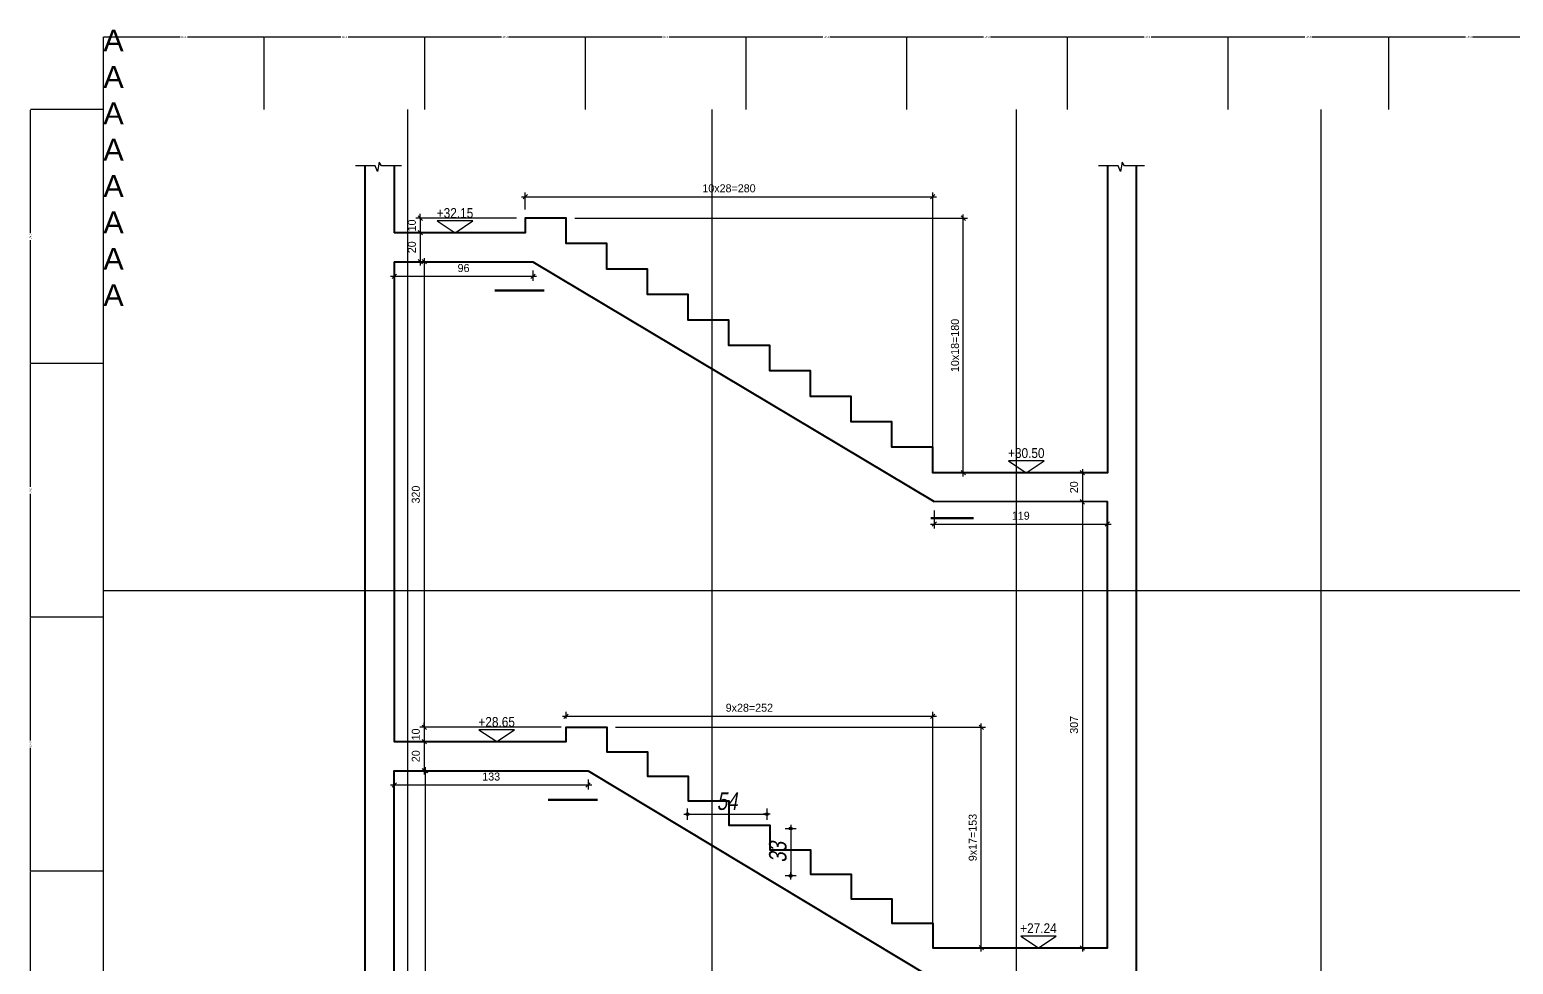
# Model space of a CAD drawing. Header units: inches. Extents: x -5298 to 11252, y 8210 to 22495.
# Drawn here: x 6446 to 7465, y 17198 to 17840 of the extents above; entities that cross this region are included whole.
import ezdxf
from ezdxf.enums import TextEntityAlignment as Align

# ---------------------------------------------------------------- set-up
doc = ezdxf.new("R2010")
doc.units = ezdxf.units.IN
doc.header["$LTSCALE"] = 11
doc.header["$MEASUREMENT"] = 0
doc.layers.get('Defpoints').update_dxf_attribs({"color": 40})
for name, color, linetype in [('BEAM', 3, 'Continuous'), ('break', 1, 'Continuous'), ('dim', 3, 'Continuous'), ('dim-50-v', 2, 'Continuous'), ('otm-text', 1, 'Continuous'), ('P-lines', 3, 'Continuous'), ('TXT', 4, 'Continuous')]:
    doc.layers.add(name, color=color, linetype=linetype)
doc.layers.add('W', color=1, linetype='Continuous', lineweight=50)
doc.layers.add('W-Conc', color=3, linetype='Continuous', lineweight=40)
doc.styles.add('danmm', font='danmm.shx', dxfattribs={"width": 0.9})
doc.styles.add('H-it', font='HEB', dxfattribs={"width": 0.8, "oblique": 10})
doc.styles.add('HEBTXT', font='hebtxt-weld.shx')
doc.styles.add('ROMANS', font='romans')
doc.styles.get("Standard").update_dxf_attribs({"font": 'arial.ttf'})
doc.dimstyles.new('1-50-work', dxfattribs={"dimtxt": 12, "dimasz": 0.2, "dimexe": 0, "dimexo": 0, "dimgap": 2, "dimtad": 1, "dimdec": 0, "dimtxsty": 'H-it', "dimblk1": 'D20', "dimblk2": 'D20', "dimsah": 1, "dimcen": 0, "dimse1": 1, "dimse2": 1, "dimclrd": 256, "dimclrt": 256, "dimazin": 3, "dimtfac": 1, "dimtdec": 0, "dimtmove": 2, "dimatfit": 3, "dimldrblk": 'D20', "dimtvp": 0.733333})
doc.dimstyles.new('25', dxfattribs={"dimtxt": 5.5, "dimasz": 3, "dimexe": 3, "dimexo": 6, "dimgap": 3, "dimtad": 1, "dimdec": 0, "dimrnd": 0.5, "dimtxsty": 'HEBTXT', "dimblk1": 'OBLIQUE', "dimblk2": 'OBLIQUE', "dimsah": 1, "dimcen": 1, "dimdle": 2.5, "dimclre": 9, "dimclrt": 3, "dimazin": 3, "dimtfac": 1, "dimtdec": 0, "dimtix": 1, "dimtmove": 2, "dimatfit": 3, "dimldrblk": 'OBLIQUE'})
doc.dimstyles.get("Standard").update_dxf_attribs({"dimtxt": 2.5, "dimasz": 2.5, "dimexe": 1.25, "dimexo": 0.625, "dimtad": 1, "dimtxsty": 'Standard', "dimcen": 2.5, "dimazin": 3, "dimtfac": 1, "dimtmove": 0, "dimatfit": 3})

# ---------------------------------------------------------------- blocks, each defined once
blk = doc.blocks.new('MF1')
blk.add_lwpolyline([(30, 20), (0, 0), (-30, 20)], close=True)
at = {"style": 'ROMANS'}
blk.add_attdef('0', text='', height=6, dxfattribs=at).set_placement((0, 25), align=Align.CENTER)
blk = doc.blocks.new('_OBLIQUE')
at = {"color": 0, "linetype": 'ByBlock'}
blk.add_line((-0.5, -0.5), (0.5, 0.5), dxfattribs=at)
blk = doc.blocks.new('*D803')
at = {"layer": 'Defpoints', "color": 0, "ltscale": 5, "transparency": 16777216}
for p in [(7169.1, 17535.6, 0.1), (7168.6, 17515.6, 0), (7169.1, 17515.6)]:
    blk.add_point(p, dxfattribs=at)
at = {"layer": 'dim-50-v', "color": 0, "lineweight": -2, "ltscale": 5, "transparency": 16777216}
blk.add_line((7169.1, 17538.1), (7169.1, 17513.1), dxfattribs=at)
at = {"layer": 'dim-50-v', "color": 9, "lineweight": -2, "ltscale": 5, "transparency": 16777216}
for p, q in [((7175.1, 17535.6), (7172.1, 17535.6)), ((7174.6, 17515.6), (7172.1, 17515.6))]:
    blk.add_line(p, q, dxfattribs=at)
at = {"layer": 'dim-50-v', "color": 0, "lineweight": -2, "ltscale": 5, "transparency": 16777216, "xscale": 3, "yscale": 3, "zscale": 3}
for p, rotation in [((7169.1, 17535.6), 90), ((7169.1, 17515.6), 270)]:
    blk.add_blockref('_OBLIQUE', p, dxfattribs=dict(at, rotation=rotation))
at = {"layer": 'dim-50-v', "color": 3, "ltscale": 5, "transparency": 16777216, "insert": (7163.3, 17525.6), "char_height": 5.5, "attachment_point": 5, "rotation": 90, "style": 'HEBTXT'}
blk.add_mtext('\\A1;20', dxfattribs=at)
blk = doc.blocks.new('*D804')
at = {"layer": 'Defpoints', "color": 0, "ltscale": 5, "transparency": 16777216}
for p in [(7168.6, 17515.6, 0), (7166.2, 17208.9, 0), (7169.1, 17208.9)]:
    blk.add_point(p, dxfattribs=at)
at = {"layer": 'dim-50-v', "color": 0, "lineweight": -2, "ltscale": 5, "transparency": 16777216}
blk.add_line((7169.1, 17518.1), (7169.1, 17206.4), dxfattribs=at)
at = {"layer": 'dim-50-v', "color": 9, "lineweight": -2, "ltscale": 5, "transparency": 16777216}
for p, q in [((7174.6, 17515.6), (7172.1, 17515.6)), ((7172.2, 17208.9), (7172.1, 17208.9))]:
    blk.add_line(p, q, dxfattribs=at)
at = {"layer": 'dim-50-v', "color": 0, "lineweight": -2, "ltscale": 5, "transparency": 16777216, "xscale": 3, "yscale": 3, "zscale": 3}
for p, rotation in [((7169.1, 17515.6), 90), ((7169.1, 17208.9), 270)]:
    blk.add_blockref('_OBLIQUE', p, dxfattribs=dict(at, rotation=rotation))
at = {"layer": 'dim-50-v', "color": 3, "ltscale": 5, "transparency": 16777216, "insert": (7163.3, 17362.3), "char_height": 5.5, "attachment_point": 5, "rotation": 90, "style": 'HEBTXT'}
blk.add_mtext('\\A1;307', dxfattribs=at)
blk = doc.blocks.new('*D836')
at = {"layer": 'Defpoints', "color": 0, "ltscale": 5, "transparency": 16777216}
for p in [(6714.1, 17700.6, 0.1), (6714.1, 17680.6), (6714.3, 17680.6, 0)]:
    blk.add_point(p, dxfattribs=at)
at = {"layer": 'dim-50-v', "color": 0, "lineweight": -2, "ltscale": 5, "transparency": 16777216}
blk.add_line((6714.1, 17703.1), (6714.1, 17678.1), dxfattribs=at)
at = {"layer": 'dim-50-v', "color": 9, "lineweight": -2, "ltscale": 5, "transparency": 16777216}
for p, q in [((6720.1, 17700.6), (6717.1, 17700.6)), ((6708.3, 17680.6), (6711.1, 17680.6))]:
    blk.add_line(p, q, dxfattribs=at)
at = {"layer": 'dim-50-v', "color": 0, "lineweight": -2, "ltscale": 5, "transparency": 16777216, "xscale": 3, "yscale": 3, "zscale": 3}
for p, rotation in [((6714.1, 17700.6), 90), ((6714.1, 17680.6), 270)]:
    blk.add_blockref('_OBLIQUE', p, dxfattribs=dict(at, rotation=rotation))
at = {"layer": 'dim-50-v', "color": 3, "ltscale": 5, "transparency": 16777216, "insert": (6708.3, 17690.6), "char_height": 5.5, "attachment_point": 5, "rotation": 90, "style": 'HEBTXT'}
blk.add_mtext('\\A1;20', dxfattribs=at)
blk = doc.blocks.new('*D837')
at = {"layer": 'Defpoints', "color": 0, "ltscale": 5, "transparency": 16777216}
for p in [(6714.3, 17680.6, 0), (6716.8, 17360.6), (6814.2, 17360.6, 0)]:
    blk.add_point(p, dxfattribs=at)
at = {"layer": 'dim-50-v', "color": 0, "lineweight": -2, "ltscale": 5, "transparency": 16777216}
blk.add_line((6716.8, 17683.1), (6716.8, 17358.1), dxfattribs=at)
at = {"layer": 'dim-50-v', "color": 9, "lineweight": -2, "ltscale": 5, "transparency": 16777216}
for p, q in [((6720.3, 17680.6), (6719.8, 17680.6)), ((6808.2, 17360.6), (6713.8, 17360.6))]:
    blk.add_line(p, q, dxfattribs=at)
at = {"layer": 'dim-50-v', "color": 0, "lineweight": -2, "ltscale": 5, "transparency": 16777216, "xscale": 3, "yscale": 3, "zscale": 3}
for p, rotation in [((6716.8, 17680.6), 90), ((6716.8, 17360.6), 270)]:
    blk.add_blockref('_OBLIQUE', p, dxfattribs=dict(at, rotation=rotation))
at = {"layer": 'dim-50-v', "color": 3, "ltscale": 5, "transparency": 16777216, "insert": (6711, 17520.6), "char_height": 5.5, "attachment_point": 5, "rotation": 90, "style": 'HEBTXT'}
blk.add_mtext('\\A1;320', dxfattribs=at)
blk = doc.blocks.new('*D838')
at = {"layer": 'Defpoints', "color": 0, "ltscale": 5, "transparency": 16777216}
for p in [(6727.1, 17350.7, 0), (6716.8, 17330.7), (6728, 17330.7, 0)]:
    blk.add_point(p, dxfattribs=at)
at = {"layer": 'dim-50-v', "color": 0, "lineweight": -2, "ltscale": 5, "transparency": 16777216}
blk.add_line((6716.8, 17353.2), (6716.8, 17328.2), dxfattribs=at)
at = {"layer": 'dim-50-v', "color": 9, "lineweight": -2, "ltscale": 5, "transparency": 16777216}
for p, q in [((6721.1, 17350.7), (6713.8, 17350.7)), ((6722, 17330.7), (6713.8, 17330.7))]:
    blk.add_line(p, q, dxfattribs=at)
at = {"layer": 'dim-50-v', "color": 0, "lineweight": -2, "ltscale": 5, "transparency": 16777216, "xscale": 3, "yscale": 3, "zscale": 3}
for p, rotation in [((6716.8, 17350.7), 90), ((6716.8, 17330.7), 270)]:
    blk.add_blockref('_OBLIQUE', p, dxfattribs=dict(at, rotation=rotation))
at = {"layer": 'dim-50-v', "color": 3, "ltscale": 5, "transparency": 16777216, "insert": (6711, 17340.7), "char_height": 5.5, "attachment_point": 5, "rotation": 90, "style": 'HEBTXT'}
blk.add_mtext('\\A1;20', dxfattribs=at)
blk = doc.blocks.new('*D809')
at = {"layer": 'Defpoints', "color": 0, "ltscale": 5, "transparency": 16777216}
for p in [(6814.2, 17710.6, 0.1), (7087.2, 17710.6), (7066.2, 17535.6, 0.1)]:
    blk.add_point(p, dxfattribs=at)
at = {"layer": 'dim-50-v', "color": 9, "lineweight": -2, "ltscale": 5, "transparency": 16777216}
for p, q in [((6820.2, 17710.6), (7090.2, 17710.6)), ((7072.2, 17535.6), (7090.2, 17535.6))]:
    blk.add_line(p, q, dxfattribs=at)
at = {"layer": 'dim-50-v', "color": 0, "lineweight": -2, "ltscale": 5, "transparency": 16777216}
blk.add_line((7087.2, 17533.1), (7087.2, 17713.1), dxfattribs=at)
at = {"layer": 'dim-50-v', "color": 0, "lineweight": -2, "ltscale": 5, "transparency": 16777216, "xscale": 3, "yscale": 3, "zscale": 3}
for p, rotation in [((7087.2, 17710.6), 90), ((7087.2, 17535.6), 270)]:
    blk.add_blockref('_OBLIQUE', p, dxfattribs=dict(at, rotation=rotation))
at = {"layer": 'dim-50-v', "color": 3, "ltscale": 5, "transparency": 16777216, "insert": (7081.5, 17623.1), "char_height": 5.5, "attachment_point": 5, "rotation": 90, "style": 'HEBTXT'}
blk.add_mtext('\\A1;10x18=180', dxfattribs=at)
blk = doc.blocks.new('*D810')
at = {"layer": 'Defpoints', "color": 0, "ltscale": 5, "transparency": 16777216}
for p in [(7066.2, 17725.3), (6786.2, 17710.6, 0.1), (7066.2, 17535.6, 0.1)]:
    blk.add_point(p, dxfattribs=at)
at = {"layer": 'dim-50-v', "color": 0, "lineweight": -2, "ltscale": 5, "transparency": 16777216}
blk.add_line((6783.7, 17725.3), (7068.7, 17725.3), dxfattribs=at)
at = {"layer": 'dim-50-v', "color": 9, "lineweight": -2, "ltscale": 5, "transparency": 16777216}
for p, q in [((6786.2, 17716.6), (6786.2, 17728.3)), ((7066.2, 17541.6), (7066.2, 17728.3))]:
    blk.add_line(p, q, dxfattribs=at)
at = {"layer": 'dim-50-v', "color": 0, "lineweight": -2, "ltscale": 5, "transparency": 16777216, "xscale": 3, "yscale": 3, "zscale": 3, "rotation": 180}
blk.add_blockref('_OBLIQUE', (6786.2, 17725.3), dxfattribs=at)
at = {"layer": 'dim-50-v', "color": 0, "lineweight": -2, "ltscale": 5, "transparency": 16777216, "xscale": 3, "yscale": 3, "zscale": 3}
blk.add_blockref('_OBLIQUE', (7066.2, 17725.3), dxfattribs=at)
at = {"layer": 'dim-50-v', "color": 3, "ltscale": 5, "transparency": 16777216, "insert": (6926.2, 17731.1), "char_height": 5.5, "attachment_point": 5, "style": 'HEBTXT'}
blk.add_mtext('\\A1;10x28=280', dxfattribs=at)
blk = doc.blocks.new('*D811')
at = {"layer": 'Defpoints', "color": 0, "ltscale": 5, "transparency": 16777216}
for p in [(6842.2, 17360.6, 0), (7099.5, 17360.6), (7066.2, 17209, 0)]:
    blk.add_point(p, dxfattribs=at)
at = {"layer": 'dim-50-v', "color": 0, "lineweight": -2, "ltscale": 5, "transparency": 16777216}
blk.add_line((7099.5, 17206.5), (7099.5, 17363.1), dxfattribs=at)
at = {"layer": 'dim-50-v', "color": 9, "lineweight": -2, "ltscale": 5, "transparency": 16777216}
for p, q in [((6848.2, 17360.6), (7102.5, 17360.6)), ((7072.2, 17209), (7102.5, 17209))]:
    blk.add_line(p, q, dxfattribs=at)
at = {"layer": 'dim-50-v', "color": 0, "lineweight": -2, "ltscale": 5, "transparency": 16777216, "xscale": 3, "yscale": 3, "zscale": 3}
for p, rotation in [((7099.5, 17360.6), 90), ((7099.5, 17209), 270)]:
    blk.add_blockref('_OBLIQUE', p, dxfattribs=dict(at, rotation=rotation))
at = {"layer": 'dim-50-v', "color": 3, "ltscale": 5, "transparency": 16777216, "insert": (7093.7, 17284.8), "char_height": 5.5, "attachment_point": 5, "rotation": 90, "style": 'HEBTXT'}
blk.add_mtext('\\A1;9x17=153', dxfattribs=at)
blk = doc.blocks.new('*D812')
at = {"layer": 'Defpoints', "color": 0, "ltscale": 5, "transparency": 16777216}
for p in [(7066.2, 17368.2), (6814.2, 17360.6, 0), (7066.2, 17209, 0)]:
    blk.add_point(p, dxfattribs=at)
at = {"layer": 'dim-50-v', "color": 0, "lineweight": -2, "ltscale": 5, "transparency": 16777216}
blk.add_line((6811.7, 17368.2), (7068.7, 17368.2), dxfattribs=at)
at = {"layer": 'dim-50-v', "color": 9, "lineweight": -2, "ltscale": 5, "transparency": 16777216}
for p, q in [((6814.2, 17366.6), (6814.2, 17371.2)), ((7066.2, 17215), (7066.2, 17371.2))]:
    blk.add_line(p, q, dxfattribs=at)
at = {"layer": 'dim-50-v', "color": 0, "lineweight": -2, "ltscale": 5, "transparency": 16777216, "xscale": 3, "yscale": 3, "zscale": 3, "rotation": 180}
blk.add_blockref('_OBLIQUE', (6814.2, 17368.2), dxfattribs=at)
at = {"layer": 'dim-50-v', "color": 0, "lineweight": -2, "ltscale": 5, "transparency": 16777216, "xscale": 3, "yscale": 3, "zscale": 3}
blk.add_blockref('_OBLIQUE', (7066.2, 17368.2), dxfattribs=at)
at = {"layer": 'dim-50-v', "color": 3, "ltscale": 5, "transparency": 16777216, "insert": (6940.2, 17374), "char_height": 5.5, "attachment_point": 5, "style": 'HEBTXT'}
blk.add_mtext('\\A1;9x28=252', dxfattribs=at)
blk = doc.blocks.new('*D814')
at = {"layer": 'Defpoints', "color": 0, "ltscale": 5, "transparency": 16777216}
for p in [(6816.9, 17360.6, 0), (6716.8, 17350.7), (6716.8, 17350.7)]:
    blk.add_point(p, dxfattribs=at)
at = {"layer": 'dim-50-v', "color": 0, "lineweight": -2, "ltscale": 5, "transparency": 16777216}
for p, q in [((6716.8, 17360.6), (6716.8, 17363.6)), ((6716.8, 17360.6), (6716.8, 17350.7)), ((6716.8, 17350.7), (6716.8, 17347.7))]:
    blk.add_line(p, q, dxfattribs=at)
at = {"layer": 'dim-50-v', "color": 9, "lineweight": -2, "ltscale": 5, "transparency": 16777216}
for p, q in [((6810.9, 17360.6), (6713.8, 17360.6)), ((6722.8, 17350.7), (6719.8, 17350.7))]:
    blk.add_line(p, q, dxfattribs=at)
at = {"layer": 'dim-50-v', "color": 0, "lineweight": -2, "ltscale": 5, "transparency": 16777216, "xscale": 3, "yscale": 3, "zscale": 3}
for p, rotation in [((6716.8, 17360.6), 270), ((6716.8, 17350.7), 90)]:
    blk.add_blockref('_OBLIQUE', p, dxfattribs=dict(at, rotation=rotation))
at = {"layer": 'dim-50-v', "color": 3, "ltscale": 5, "transparency": 16777216, "insert": (6711, 17355.7), "char_height": 5.5, "attachment_point": 5, "rotation": 90, "style": 'HEBTXT'}
blk.add_mtext('\\A1;10', dxfattribs=at)
blk = doc.blocks.new('*D815')
at = {"layer": 'Defpoints', "color": 0, "ltscale": 5, "transparency": 16777216}
for p in [(6786.2, 17710.6, 0.1), (6714.1, 17700.6), (6786.2, 17700.6, 0.1)]:
    blk.add_point(p, dxfattribs=at)
at = {"layer": 'dim-50-v', "color": 9, "lineweight": -2, "ltscale": 5, "transparency": 16777216}
for p, q in [((6780.2, 17710.6), (6711.1, 17710.6)), ((6780.2, 17700.6), (6711.1, 17700.6))]:
    blk.add_line(p, q, dxfattribs=at)
at = {"layer": 'dim-50-v', "color": 0, "lineweight": -2, "ltscale": 5, "transparency": 16777216}
for p, q in [((6714.1, 17710.6), (6714.1, 17713.6)), ((6714.1, 17710.6), (6714.1, 17700.6)), ((6714.1, 17700.6), (6714.1, 17697.6))]:
    blk.add_line(p, q, dxfattribs=at)
at = {"layer": 'dim-50-v', "color": 0, "lineweight": -2, "ltscale": 5, "transparency": 16777216, "xscale": 3, "yscale": 3, "zscale": 3}
for p, rotation in [((6714.1, 17710.6), 270), ((6714.1, 17700.6), 90)]:
    blk.add_blockref('_OBLIQUE', p, dxfattribs=dict(at, rotation=rotation))
at = {"layer": 'dim-50-v', "color": 3, "ltscale": 5, "transparency": 16777216, "insert": (6708.3, 17705.6), "char_height": 5.5, "attachment_point": 5, "rotation": 90, "style": 'HEBTXT'}
blk.add_mtext('\\A1;10', dxfattribs=at)
blk = doc.blocks.new('*D802')
at = {"layer": 'Defpoints', "color": 0, "linetype": 'Continuous', "transparency": 16777216}
for p in [(6717.7, 17330.7), (6717.9, 17330.7), (6817.8, 17040.6, 0)]:
    blk.add_point(p, dxfattribs=at)
at = {"layer": 'dim-50-v', "color": 0, "linetype": 'Continuous', "lineweight": -2, "transparency": 16777216}
blk.add_line((6717.7, 17038.1), (6717.7, 17333.2), dxfattribs=at)
at = {"layer": 'dim-50-v', "color": 9, "linetype": 'Continuous', "lineweight": -2, "transparency": 16777216}
for p, q in [((6711.9, 17330.7), (6714.7, 17330.7)), ((6811.8, 17040.6), (6714.7, 17040.6))]:
    blk.add_line(p, q, dxfattribs=at)
at = {"layer": 'dim-50-v', "color": 0, "linetype": 'Continuous', "lineweight": -2, "transparency": 16777216, "xscale": 3, "yscale": 3, "zscale": 3}
for p, rotation in [((6717.7, 17330.7), 90), ((6717.7, 17040.6), 270)]:
    blk.add_blockref('_OBLIQUE', p, dxfattribs=dict(at, rotation=rotation))
at = {"layer": 'dim-50-v', "color": 3, "linetype": 'Continuous', "transparency": 16777216, "insert": (6712, 17185.7), "char_height": 5.5, "attachment_point": 5, "rotation": 90, "style": 'HEBTXT'}
blk.add_mtext('\\A1;290', dxfattribs=at)
blk = doc.blocks.new('D20')
for p, q in [((12.5, 0), (-12.5, 0)), ((0, 19.2), (0, -19.2))]:
    blk.add_line(p, q)
blk.add_circle((0, 0), 5)
blk = doc.blocks.new('*D829')
at = {"layer": 'Defpoints', "color": 0, "linetype": 'Continuous', "transparency": 16777216}
for p in [(6897.7, 17291.1, 0), (6952.1, 17300.9), (6952.1, 17291.1, 0)]:
    blk.add_point(p, dxfattribs=at)
at = {"layer": 'dim-50-v', "lineweight": -2, "transparency": 16777216}
blk.add_line((6897.9, 17300.9), (6951.9, 17300.9), dxfattribs=at)
at = {"layer": 'dim-50-v', "linetype": 'Continuous', "lineweight": -2, "transparency": 16777216, "xscale": 0.2, "yscale": 0.2, "zscale": 0.2, "rotation": 180}
blk.add_blockref('D20', (6897.7, 17300.9), dxfattribs=at)
at = {"layer": 'dim-50-v', "linetype": 'Continuous', "lineweight": -2, "transparency": 16777216, "xscale": 0.2, "yscale": 0.2, "zscale": 0.2}
blk.add_blockref('D20', (6952.1, 17300.9), dxfattribs=at)
at = {"layer": 'dim-50-v', "linetype": 'Continuous', "transparency": 16777216, "insert": (6924.9, 17309.7), "char_height": 12, "attachment_point": 5, "style": 'H-it'}
blk.add_mtext('\\A1;54', dxfattribs=at)
blk = doc.blocks.new('*D800')
at = {"layer": 'Defpoints', "color": 0, "linetype": 'Continuous', "transparency": 16777216}
for p in [(6952.1, 17291.1, 0), (6952.1, 17258.4, 0), (6968.6, 17258.4)]:
    blk.add_point(p, dxfattribs=at)
at = {"layer": 'dim-50-v', "lineweight": -2, "transparency": 16777216}
blk.add_line((6968.6, 17290.9), (6968.6, 17258.6), dxfattribs=at)
at = {"layer": 'dim-50-v', "linetype": 'Continuous', "lineweight": -2, "transparency": 16777216, "xscale": 0.2, "yscale": 0.2, "zscale": 0.2}
for p, rotation in [((6968.6, 17291.1), 90), ((6968.6, 17258.4), 270)]:
    blk.add_blockref('D20', p, dxfattribs=dict(at, rotation=rotation))
at = {"layer": 'dim-50-v', "linetype": 'Continuous', "transparency": 16777216, "insert": (6959.8, 17274.7), "char_height": 12, "attachment_point": 5, "rotation": 90, "style": 'H-it'}
blk.add_mtext('\\A1;33', dxfattribs=at)
blk = doc.blocks.new('*D827')
at = {"layer": 'Defpoints', "color": 0, "linetype": 'Continuous', "transparency": 16777216}
for p in [(6696.2, 17330.7, 0), (6829.4, 17330.7, 0), (6696.2, 17320.9)]:
    blk.add_point(p, dxfattribs=at)
at = {"layer": 'dim-50-v', "color": 9, "linetype": 'Continuous', "lineweight": -2, "transparency": 16777216}
for p, q in [((6696.2, 17324.7), (6696.2, 17317.9)), ((6829.4, 17324.7), (6829.4, 17317.9))]:
    blk.add_line(p, q, dxfattribs=at)
at = {"layer": 'dim-50-v', "color": 0, "linetype": 'Continuous', "lineweight": -2, "transparency": 16777216}
blk.add_line((6831.9, 17320.9), (6693.7, 17320.9), dxfattribs=at)
at = {"layer": 'dim-50-v', "color": 0, "linetype": 'Continuous', "lineweight": -2, "transparency": 16777216, "xscale": 3, "yscale": 3, "zscale": 3, "rotation": 180}
blk.add_blockref('_OBLIQUE', (6696.2, 17320.9), dxfattribs=at)
at = {"layer": 'dim-50-v', "color": 0, "linetype": 'Continuous', "lineweight": -2, "transparency": 16777216, "xscale": 3, "yscale": 3, "zscale": 3}
blk.add_blockref('_OBLIQUE', (6829.4, 17320.9), dxfattribs=at)
at = {"layer": 'dim-50-v', "color": 3, "linetype": 'Continuous', "transparency": 16777216, "insert": (6762.8, 17326.7), "char_height": 5.5, "attachment_point": 5, "style": 'HEBTXT'}
blk.add_mtext('\\A1;133', dxfattribs=at)
blk = doc.blocks.new('*D799')
at = {"layer": 'Defpoints', "color": 0, "ltscale": 5, "transparency": 16777216}
for p in [(7067.2, 17515.7, 0), (7186.2, 17515.6, 0), (7186.2, 17500.3)]:
    blk.add_point(p, dxfattribs=at)
at = {"layer": 'dim-50-v', "color": 9, "lineweight": -2, "ltscale": 5, "transparency": 16777216}
for p, q in [((7067.2, 17509.7), (7067.2, 17497.3)), ((7186.2, 17509.6), (7186.2, 17497.3))]:
    blk.add_line(p, q, dxfattribs=at)
at = {"layer": 'dim-50-v', "color": 0, "lineweight": -2, "ltscale": 5, "transparency": 16777216}
blk.add_line((7064.7, 17500.3), (7188.7, 17500.3), dxfattribs=at)
at = {"layer": 'dim-50-v', "color": 0, "lineweight": -2, "ltscale": 5, "transparency": 16777216, "xscale": 3, "yscale": 3, "zscale": 3, "rotation": 180}
blk.add_blockref('_OBLIQUE', (7067.2, 17500.3), dxfattribs=at)
at = {"layer": 'dim-50-v', "color": 0, "lineweight": -2, "ltscale": 5, "transparency": 16777216, "xscale": 3, "yscale": 3, "zscale": 3}
blk.add_blockref('_OBLIQUE', (7186.2, 17500.3), dxfattribs=at)
at = {"layer": 'dim-50-v', "color": 3, "ltscale": 5, "transparency": 16777216, "insert": (7126.7, 17506), "char_height": 5.5, "attachment_point": 5, "style": 'HEBTXT'}
blk.add_mtext('\\A1;119', dxfattribs=at)
blk = doc.blocks.new('*D828')
at = {"layer": 'Defpoints', "color": 0, "ltscale": 5, "transparency": 16777216}
for p in [(6696.2, 17680.6, 0), (6791.5, 17680.7, 0), (6696.2, 17670.6)]:
    blk.add_point(p, dxfattribs=at)
at = {"layer": 'dim-50-v', "color": 0, "lineweight": -2, "ltscale": 5, "transparency": 16777216}
blk.add_line((6794, 17670.6), (6693.7, 17670.6), dxfattribs=at)
at = {"layer": 'dim-50-v', "color": 9, "lineweight": -2, "ltscale": 5, "transparency": 16777216}
for p, q in [((6696.2, 17674.6), (6696.2, 17667.6)), ((6791.5, 17674.7), (6791.5, 17667.6))]:
    blk.add_line(p, q, dxfattribs=at)
at = {"layer": 'dim-50-v', "color": 0, "lineweight": -2, "ltscale": 5, "transparency": 16777216, "xscale": 3, "yscale": 3, "zscale": 3, "rotation": 180}
blk.add_blockref('_OBLIQUE', (6696.2, 17670.6), dxfattribs=at)
at = {"layer": 'dim-50-v', "color": 0, "lineweight": -2, "ltscale": 5, "transparency": 16777216, "xscale": 3, "yscale": 3, "zscale": 3}
blk.add_blockref('_OBLIQUE', (6791.5, 17670.6), dxfattribs=at)
at = {"layer": 'dim-50-v', "color": 3, "ltscale": 5, "transparency": 16777216, "insert": (6743.8, 17676.3), "char_height": 5.5, "attachment_point": 5, "style": 'HEBTXT'}
blk.add_mtext('\\A1;96', dxfattribs=at)
blk = doc.blocks.new('_CLOSEDFILLED')
at = {"color": 0, "linetype": 'BYBLOCK'}
blk.add_solid([(-1, 0.2), (0, 0), (-1, -0.2)], dxfattribs=at)
blk = doc.blocks.new('*D37')
at = {"color": 2}
for p, q in [((6496.3, 17785.2), (6496.3, 17835.2)), ((6496.6, 17835.2), (6549, 17835.2)), ((6554, 17835.2), (6606.5, 17835.2)), ((6606.7, 17785.2), (6606.7, 17835.2))]:
    blk.add_line(p, q, dxfattribs=at)
at = {"layer": 'Defpoints'}
for p in [(6496.3, 17835.2), (6496.3, 17785.2), (6606.7, 17785.2)]:
    blk.add_point(p, dxfattribs=at)
at = {"layer": 'dim', "color": 2, "xscale": 0.25, "yscale": 0.25, "rotation": 180}
blk.add_blockref('_CLOSEDFILLED', (6496.3, 17835.2), dxfattribs=at)
at = {"layer": 'dim', "color": 2, "xscale": 0.25, "yscale": 0.25}
blk.add_blockref('_CLOSEDFILLED', (6606.7, 17835.2), dxfattribs=at)
at = {"layer": 'dim', "color": 0, "insert": (6551.5, 17835.2), "char_height": 1, "attachment_point": 5}
blk.add_mtext('110,4', dxfattribs=at)
blk = doc.blocks.new('*D38')
at = {"color": 2}
for p, q in [((6606.7, 17785.2), (6606.7, 17835.2)), ((6607, 17835.2), (6659.4, 17835.2)), ((6664.4, 17835.2), (6716.9, 17835.2)), ((6717.1, 17785.2), (6717.1, 17835.2))]:
    blk.add_line(p, q, dxfattribs=at)
at = {"layer": 'Defpoints'}
for p in [(6606.7, 17835.2), (6606.7, 17785.2), (6717.1, 17785.2)]:
    blk.add_point(p, dxfattribs=at)
at = {"layer": 'dim', "color": 2, "xscale": 0.25, "yscale": 0.25, "rotation": 180}
blk.add_blockref('_CLOSEDFILLED', (6606.7, 17835.2), dxfattribs=at)
at = {"layer": 'dim', "color": 2, "xscale": 0.25, "yscale": 0.25}
blk.add_blockref('_CLOSEDFILLED', (6717.1, 17835.2), dxfattribs=at)
at = {"layer": 'dim', "color": 0, "insert": (6661.9, 17835.2), "char_height": 1, "attachment_point": 5}
blk.add_mtext('110,4', dxfattribs=at)
blk = doc.blocks.new('*D39')
at = {"color": 2}
for p, q in [((6717.1, 17785.2), (6717.1, 17835.2)), ((6717.4, 17835.2), (6769.8, 17835.2)), ((6774.8, 17835.2), (6827.3, 17835.2)), ((6827.5, 17785.2), (6827.5, 17835.2))]:
    blk.add_line(p, q, dxfattribs=at)
at = {"layer": 'Defpoints'}
for p in [(6717.1, 17835.2), (6717.1, 17785.2), (6827.5, 17785.2)]:
    blk.add_point(p, dxfattribs=at)
at = {"layer": 'dim', "color": 2, "xscale": 0.25, "yscale": 0.25, "rotation": 180}
blk.add_blockref('_CLOSEDFILLED', (6717.1, 17835.2), dxfattribs=at)
at = {"layer": 'dim', "color": 2, "xscale": 0.25, "yscale": 0.25}
blk.add_blockref('_CLOSEDFILLED', (6827.5, 17835.2), dxfattribs=at)
at = {"layer": 'dim', "color": 0, "insert": (6772.3, 17835.2), "char_height": 1, "attachment_point": 5}
blk.add_mtext('110,4', dxfattribs=at)
blk = doc.blocks.new('*D40')
at = {"color": 2}
for p, q in [((6827.5, 17785.2), (6827.5, 17835.2)), ((6827.8, 17835.2), (6880.2, 17835.2)), ((6885.2, 17835.2), (6937.7, 17835.2)), ((6937.9, 17785.2), (6937.9, 17835.2))]:
    blk.add_line(p, q, dxfattribs=at)
at = {"layer": 'Defpoints'}
for p in [(6827.5, 17835.2), (6827.5, 17785.2), (6937.9, 17785.2)]:
    blk.add_point(p, dxfattribs=at)
at = {"layer": 'dim', "color": 2, "xscale": 0.25, "yscale": 0.25, "rotation": 180}
blk.add_blockref('_CLOSEDFILLED', (6827.5, 17835.2), dxfattribs=at)
at = {"layer": 'dim', "color": 2, "xscale": 0.25, "yscale": 0.25}
blk.add_blockref('_CLOSEDFILLED', (6937.9, 17835.2), dxfattribs=at)
at = {"layer": 'dim', "color": 0, "insert": (6882.7, 17835.2), "char_height": 1, "attachment_point": 5}
blk.add_mtext('110,4', dxfattribs=at)
blk = doc.blocks.new('*D41')
at = {"color": 2}
for p, q in [((6937.9, 17785.2), (6937.9, 17835.2)), ((6938.2, 17835.2), (6990.6, 17835.2)), ((6995.6, 17835.2), (7048.1, 17835.2)), ((7048.3, 17785.2), (7048.3, 17835.2))]:
    blk.add_line(p, q, dxfattribs=at)
at = {"layer": 'Defpoints'}
for p in [(6937.9, 17835.2), (6937.9, 17785.2), (7048.3, 17785.2)]:
    blk.add_point(p, dxfattribs=at)
at = {"layer": 'dim', "color": 2, "xscale": 0.25, "yscale": 0.25, "rotation": 180}
blk.add_blockref('_CLOSEDFILLED', (6937.9, 17835.2), dxfattribs=at)
at = {"layer": 'dim', "color": 2, "xscale": 0.25, "yscale": 0.25}
blk.add_blockref('_CLOSEDFILLED', (7048.3, 17835.2), dxfattribs=at)
at = {"layer": 'dim', "color": 0, "insert": (6993.1, 17835.2), "char_height": 1, "attachment_point": 5}
blk.add_mtext('110,4', dxfattribs=at)
blk = doc.blocks.new('*D42')
at = {"color": 2}
for p, q in [((7048.3, 17785.2), (7048.3, 17835.2)), ((7048.6, 17835.2), (7101, 17835.2)), ((7106, 17835.2), (7158.5, 17835.2)), ((7158.7, 17785.2), (7158.7, 17835.2))]:
    blk.add_line(p, q, dxfattribs=at)
at = {"layer": 'Defpoints'}
for p in [(7048.3, 17835.2), (7048.3, 17785.2), (7158.7, 17785.2)]:
    blk.add_point(p, dxfattribs=at)
at = {"layer": 'dim', "color": 2, "xscale": 0.25, "yscale": 0.25, "rotation": 180}
blk.add_blockref('_CLOSEDFILLED', (7048.3, 17835.2), dxfattribs=at)
at = {"layer": 'dim', "color": 2, "xscale": 0.25, "yscale": 0.25}
blk.add_blockref('_CLOSEDFILLED', (7158.7, 17835.2), dxfattribs=at)
at = {"layer": 'dim', "color": 0, "insert": (7103.5, 17835.2), "char_height": 1, "attachment_point": 5}
blk.add_mtext('110,4', dxfattribs=at)
blk = doc.blocks.new('*D43')
at = {"color": 2}
for p, q in [((7158.7, 17785.2), (7158.7, 17835.2)), ((7159, 17835.2), (7211.4, 17835.2)), ((7216.4, 17835.2), (7268.9, 17835.2)), ((7269.1, 17785.2), (7269.1, 17835.2))]:
    blk.add_line(p, q, dxfattribs=at)
at = {"layer": 'Defpoints'}
for p in [(7158.7, 17835.2), (7158.7, 17785.2), (7269.1, 17785.2)]:
    blk.add_point(p, dxfattribs=at)
at = {"layer": 'dim', "color": 2, "xscale": 0.25, "yscale": 0.25, "rotation": 180}
blk.add_blockref('_CLOSEDFILLED', (7158.7, 17835.2), dxfattribs=at)
at = {"layer": 'dim', "color": 2, "xscale": 0.25, "yscale": 0.25}
blk.add_blockref('_CLOSEDFILLED', (7269.1, 17835.2), dxfattribs=at)
at = {"layer": 'dim', "color": 0, "insert": (7213.9, 17835.2), "char_height": 1, "attachment_point": 5}
blk.add_mtext('110,4', dxfattribs=at)
blk = doc.blocks.new('*D44')
at = {"color": 2}
for p, q in [((7269.1, 17785.2), (7269.1, 17835.2)), ((7269.4, 17835.2), (7321.8, 17835.2)), ((7326.8, 17835.2), (7379.3, 17835.2)), ((7379.5, 17785.2), (7379.5, 17835.2))]:
    blk.add_line(p, q, dxfattribs=at)
at = {"layer": 'Defpoints'}
for p in [(7269.1, 17835.2), (7269.1, 17785.2), (7379.5, 17785.2)]:
    blk.add_point(p, dxfattribs=at)
at = {"layer": 'dim', "color": 2, "xscale": 0.25, "yscale": 0.25, "rotation": 180}
blk.add_blockref('_CLOSEDFILLED', (7269.1, 17835.2), dxfattribs=at)
at = {"layer": 'dim', "color": 2, "xscale": 0.25, "yscale": 0.25}
blk.add_blockref('_CLOSEDFILLED', (7379.5, 17835.2), dxfattribs=at)
at = {"layer": 'dim', "color": 0, "insert": (7324.3, 17835.2), "char_height": 1, "attachment_point": 5}
blk.add_mtext('110,4', dxfattribs=at)
blk = doc.blocks.new('*D45')
at = {"color": 2}
for p, q in [((7379.5, 17785.2), (7379.5, 17835.2)), ((7379.8, 17835.2), (7432.2, 17835.2)), ((7437.2, 17835.2), (7489.7, 17835.2)), ((7489.9, 17785.2), (7489.9, 17835.2))]:
    blk.add_line(p, q, dxfattribs=at)
at = {"layer": 'Defpoints'}
for p in [(7379.5, 17835.2), (7379.5, 17785.2), (7489.9, 17785.2)]:
    blk.add_point(p, dxfattribs=at)
at = {"layer": 'dim', "color": 2, "xscale": 0.25, "yscale": 0.25, "rotation": 180}
blk.add_blockref('_CLOSEDFILLED', (7379.5, 17835.2), dxfattribs=at)
at = {"layer": 'dim', "color": 2, "xscale": 0.25, "yscale": 0.25}
blk.add_blockref('_CLOSEDFILLED', (7489.9, 17835.2), dxfattribs=at)
at = {"layer": 'dim', "color": 0, "insert": (7434.7, 17835.2), "char_height": 1, "attachment_point": 5}
blk.add_mtext('110,4', dxfattribs=at)
blk = doc.blocks.new('*D105')
at = {"color": 2}
for p, q in [((6496.3, 17261.7), (6446.3, 17261.7)), ((6446.3, 17177), (6446.3, 17261.5)), ((6446.3, 17087.5), (6446.3, 17172)), ((6496.3, 17087.2), (6446.3, 17087.2))]:
    blk.add_line(p, q, dxfattribs=at)
at = {"layer": 'Defpoints'}
for p in [(6496.3, 17261.7), (6446.3, 17087.2), (6496.3, 17087.2)]:
    blk.add_point(p, dxfattribs=at)
at = {"layer": 'dim', "color": 2, "xscale": 0.25, "yscale": 0.25}
for p, rotation in [((6446.3, 17261.7), 90), ((6446.3, 17087.2), 270)]:
    blk.add_blockref('_CLOSEDFILLED', p, dxfattribs=dict(at, rotation=rotation))
at = {"layer": 'dim', "color": 0, "insert": (6446.3, 17174.5), "char_height": 1, "attachment_point": 5, "rotation": 90}
blk.add_mtext('174,5', dxfattribs=at)
blk = doc.blocks.new('*D106')
at = {"color": 2}
for p, q in [((6496.3, 17436.2), (6446.3, 17436.2)), ((6446.3, 17351.5), (6446.3, 17436)), ((6446.3, 17262), (6446.3, 17346.5)), ((6496.3, 17261.7), (6446.3, 17261.7))]:
    blk.add_line(p, q, dxfattribs=at)
at = {"layer": 'Defpoints'}
for p in [(6496.3, 17436.2), (6446.3, 17261.7), (6496.3, 17261.7)]:
    blk.add_point(p, dxfattribs=at)
at = {"layer": 'dim', "color": 2, "xscale": 0.25, "yscale": 0.25}
for p, rotation in [((6446.3, 17436.2), 90), ((6446.3, 17261.7), 270)]:
    blk.add_blockref('_CLOSEDFILLED', p, dxfattribs=dict(at, rotation=rotation))
at = {"layer": 'dim', "color": 0, "insert": (6446.3, 17349), "char_height": 1, "attachment_point": 5, "rotation": 90}
blk.add_mtext('174,5', dxfattribs=at)
blk = doc.blocks.new('*D107')
at = {"color": 2}
for p, q in [((6496.3, 17610.7), (6446.3, 17610.7)), ((6446.3, 17526), (6446.3, 17610.5)), ((6446.3, 17436.5), (6446.3, 17521)), ((6496.3, 17436.2), (6446.3, 17436.2))]:
    blk.add_line(p, q, dxfattribs=at)
at = {"layer": 'Defpoints'}
for p in [(6496.3, 17610.7), (6446.3, 17436.2), (6496.3, 17436.2)]:
    blk.add_point(p, dxfattribs=at)
at = {"layer": 'dim', "color": 2, "xscale": 0.25, "yscale": 0.25}
for p, rotation in [((6446.3, 17610.7), 90), ((6446.3, 17436.2), 270)]:
    blk.add_blockref('_CLOSEDFILLED', p, dxfattribs=dict(at, rotation=rotation))
at = {"layer": 'dim', "color": 0, "insert": (6446.3, 17523.5), "char_height": 1, "attachment_point": 5, "rotation": 90}
blk.add_mtext('174,5', dxfattribs=at)
blk = doc.blocks.new('*D108')
at = {"color": 2}
for p, q in [((6496.3, 17785.2), (6446.3, 17785.2)), ((6446.3, 17700.4), (6446.3, 17784.9)), ((6446.3, 17611), (6446.3, 17695.4)), ((6496.3, 17610.7), (6446.3, 17610.7))]:
    blk.add_line(p, q, dxfattribs=at)
at = {"layer": 'Defpoints'}
for p in [(6496.3, 17785.2), (6446.3, 17610.7), (6496.3, 17610.7)]:
    blk.add_point(p, dxfattribs=at)
at = {"layer": 'dim', "color": 2, "xscale": 0.25, "yscale": 0.25}
for p, rotation in [((6446.3, 17785.2), 90), ((6446.3, 17610.7), 270)]:
    blk.add_blockref('_CLOSEDFILLED', p, dxfattribs=dict(at, rotation=rotation))
at = {"layer": 'dim', "color": 0, "insert": (6446.3, 17697.9), "char_height": 1, "attachment_point": 5, "rotation": 90}
blk.add_mtext('174,5', dxfattribs=at)

msp = doc.modelspace()

# ---------------------------------------------------------------- linework, layer by layer
at = {"layer": 'BEAM', "color": 5}
for p, q in [((6496.312, 11503.269), (6496.312, 17785.198)), ((6705.492, 11503.269), (6705.492, 17785.198)), ((6914.672, 11503.269), (6914.672, 17785.198)), ((7123.852, 11503.269), (7123.852, 17785.198)), ((7333.031, 11503.269), (7333.031, 17785.198)), ((6496.312, 17454.571), (10470.731, 17454.571))]:
    msp.add_line(p, q, dxfattribs=at)
at = {"layer": 'break', "elevation": -0.557}
for points in [[(6701.128, 17746.551), (6687.355, 17746.551), (6685.757, 17749.004), (6684.687, 17742.658), (6682.971, 17746.551), (6669.565, 17746.551)], [(7211.753, 17746.551), (7197.98, 17746.551), (7196.382, 17749.004), (7195.312, 17742.658), (7193.596, 17746.551), (7180.19, 17746.551)]]:
    msp.add_lwpolyline(points, dxfattribs=at)
at = {"layer": 'W', "ltscale": 5, "elevation": -0.313}
for points in [[(6765.36, 17660.871), (6799.259, 17660.871)], [(7094.212, 17504.356), (7064.874, 17504.356)], [(6801.83, 17310.84), (6835.729, 17310.84)]]:
    msp.add_lwpolyline(points, dxfattribs=at)
at = {"layer": 'W-Conc', "ltscale": 5}
for points, elevation in [([(6676.199, 16768.568), (6676.197, 17746.551)], -0.3), ([(6696.201, 17746.551), (6696.201, 17700.589)], -0.3), ([(7186.203, 17746.551), (7186.203, 17535.589), (7066.201, 17535.589), (7066.201, 17553.089), (7038.201, 17553.089), (7038.201, 17570.589), (7010.201, 17570.589), (7010.201, 17588.089), (6982.201, 17588.089), (6982.201, 17605.589), (6954.201, 17605.589), (6954.201, 17623.089), (6926.201, 17623.089), (6926.201, 17640.589), (6898.201, 17640.589), (6898.201, 17658.089), (6870.201, 17658.089), (6870.201, 17675.589), (6842.201, 17675.589), (6842.201, 17693.089), (6814.201, 17693.089), (6814.201, 17710.589), (6786.201, 17710.589), (6786.201, 17700.589), (6696.201, 17700.589)], -0.252), ([(7206.208, 16768.568), (7206.203, 17746.551)], -0.252), ([(6696.201, 17680.589), (6791.48, 17680.67), (7067.241, 17515.721)], -0.3), ([(6696.203, 17680.589), (6696.201, 17350.735), (6814.201, 17350.735), (6814.201, 17360.589), (6842.201, 17360.589), (6842.201, 17343.749), (6870.201, 17343.749), (6870.201, 17326.909), (6898.201, 17326.909), (6898.201, 17310.069), (6926.201, 17310.069), (6926.201, 17293.229), (6954.201, 17293.229), (6954.201, 17276.389), (6982.201, 17276.389), (6982.201, 17259.549), (7010.201, 17259.549), (7010.201, 17242.709), (7038.201, 17242.709), (7038.201, 17225.869), (7066.201, 17225.869), (7066.201, 17209.029), (7186.201, 17208.886), (7186.201, 17515.589), (7067.241, 17515.721)], -0.3), ([(6696.201, 17040.629), (6696.201, 17330.735), (6829.424, 17330.735)], -0.3), ([(6829.424, 17330.735), (7064.942, 17188.859), (7186.201, 17188.859), (7186.203, 16890.599), (7066.201, 16890.599), (7066.201, 16907.269), (7038.201, 16907.269), (7038.201, 16923.939), (7010.201, 16923.939), (7010.201, 16940.609), (6982.201, 16940.609), (6982.201, 16957.279), (6954.201, 16957.279), (6954.201, 16973.949), (6926.201, 16973.949), (6926.201, 16990.619), (6898.201, 16990.619), (6898.201, 17007.289), (6870.201, 17007.289), (6870.201, 17023.959), (6842.201, 17023.959), (6842.201, 17040.629), (6814.201, 17040.629)], -0.3)]:
    msp.add_lwpolyline(points, dxfattribs=dict(at, elevation=elevation))

# ---------------------------------------------------------------- block references
at = {"layer": 'P-lines', "color": 3}
ref = msp.add_blockref('MF1', (6737.954, 17700.588, -0.252), dxfattribs=dict(at, xscale=-0.4065600000089035, yscale=0.4065600000089035, zscale=0.4065600000089035))
ref.add_attrib('-3.25', '+32.15', dxfattribs={"layer": 'otm-text', "height": 6.75, "style": 'danmm', "width": 0.9}).set_placement((6737.954, 17710.752, -0.252), align=Align.CENTER)
ref = msp.add_blockref('MF1', (7130.485, 17535.589, -0.3), dxfattribs=dict(at, xscale=-0.4065600000089035, yscale=0.4065600000089035, zscale=0.4065600000089035))
ref.add_attrib('-3.25', '+30.50', dxfattribs={"layer": 'otm-text', "height": 6.75, "style": 'danmm', "width": 0.9}).set_placement((7130.485, 17545.753, -0.3), align=Align.CENTER)
ref = msp.add_blockref('MF1', (6766.561, 17350.735, -0.3), dxfattribs=dict(at, xscale=-0.4065600000089035, yscale=0.4065600000089035, zscale=0.4065600000089035))
ref.add_attrib('-3.25', '+28.65', dxfattribs={"layer": 'otm-text', "height": 6.75, "style": 'danmm', "width": 0.9}).set_placement((6766.561, 17360.899, -0.3), align=Align.CENTER)
ref = msp.add_blockref('MF1', (7138.845, 17208.927, -0.3), dxfattribs=dict(at, xscale=-0.4065600000089035, yscale=0.4065600000089035, zscale=0.4065600000089035))
ref.add_attrib('-3.25', '+27.24', dxfattribs={"layer": 'otm-text', "height": 6.75, "style": 'danmm', "width": 0.9}).set_placement((7138.845, 17219.091, -0.3), align=Align.CENTER)

# ---------------------------------------------------------------- texts
at = {"layer": 'TXT', "color": 4}
for p in [(6496.312, 17825.198), (6496.312, 17800.198), (6496.312, 17775.198), (6496.312, 17750.198), (6496.312, 17725.198), (6496.312, 17700.198), (6496.312, 17675.198), (6496.312, 17650.198)]:
    msp.add_text('A', height=15, dxfattribs=at).set_placement(p)

# ---------------------------------------------------------------- dimensions: what is measured, and where the dimension line sits
at = {"layer": 'dim', "color": 2}
for base, p1, p2, picture, middle in [((6496.312, 17835.198), (6496.312, 17785.198), (6606.712, 17785.198), '*D37', (6551.512, 17835.198)), ((6606.712, 17835.198), (6606.712, 17785.198), (6717.113, 17785.198), '*D38', (6661.912, 17835.198)), ((6717.113, 17835.198), (6717.113, 17785.198), (6827.513, 17785.198), '*D39', (6772.313, 17835.198)), ((6827.513, 17835.198), (6827.513, 17785.198), (6937.914, 17785.198), '*D40', (6882.714, 17835.198)), ((6937.914, 17835.198), (6937.914, 17785.198), (7048.314, 17785.198), '*D41', (6993.114, 17835.198)), ((7048.314, 17835.198), (7048.314, 17785.198), (7158.715, 17785.198), '*D42', (7103.515, 17835.198)), ((7158.715, 17835.198), (7158.715, 17785.198), (7269.115, 17785.198), '*D43', (7213.915, 17835.198)), ((7269.115, 17835.198), (7269.115, 17785.198), (7379.516, 17785.198), '*D44', (7324.316, 17835.198)), ((7379.516, 17835.198), (7379.516, 17785.198), (7489.916, 17785.198), '*D45', (7434.716, 17835.198))]:
    dim = msp.add_linear_dim(base=base, p1=p1, p2=p2, dimstyle='Standard', dxfattribs=at)
    dim.commit()
    dim.dimension.update_dxf_attribs({"geometry": picture, "text_midpoint": middle})
for base, p1, p2, picture, middle in [((6446.312, 17610.7), (6496.312, 17610.7), (6496.312, 17785.198), '*D108', (6446.312, 17697.949)), ((6446.312, 17436.202), (6496.312, 17436.202), (6496.312, 17610.7), '*D107', (6446.312, 17523.451)), ((6446.312, 17261.704), (6496.312, 17261.704), (6496.312, 17436.202), '*D106', (6446.312, 17348.953)), ((6446.312, 17087.206), (6496.312, 17087.206), (6496.312, 17261.704), '*D105', (6446.312, 17174.455))]:
    dim = msp.add_linear_dim(base=base, p1=p1, p2=p2, angle=90, dimstyle='Standard', dxfattribs=at)
    dim.commit()
    dim.dimension.update_dxf_attribs({"geometry": picture, "text_midpoint": middle})
at = {"layer": 'dim-50-v', "ltscale": 5}
for base, p1, p2, text, picture, middle in [((7066.201, 17725.309, -0.313), (6786.201, 17710.589, -0.252), (7066.201, 17535.589, -0.252), '10x28=<>', '*D810', (6926.201, 17731.059, -0.313)), ((7066.201, 17368.246, -0.313), (6814.201, 17360.589, -0.3), (7066.201, 17209.029, -0.3), '9x28=<>', '*D812', (6940.201, 17373.996, -0.313))]:
    dim = msp.add_linear_dim(base=base, p1=p1, p2=p2, text=text, dimstyle='25', dxfattribs=at)
    dim.commit()
    dim.dimension.update_dxf_attribs({"geometry": picture, "text_midpoint": middle})
for base, p1, p2, picture, middle in [((6714.086, 17700.589, -0.313), (6786.201, 17710.589, -0.252), (6786.201, 17700.589, -0.252), '*D815', (6708.336, 17705.589, -0.313)), ((6714.086, 17680.604, -0.313), (6714.086, 17700.589, -0.252), (6714.311, 17680.604, -0.3), '*D836', (6708.336, 17690.596, -0.313)), ((6716.794, 17360.589, -0.313), (6714.311, 17680.604, -0.3), (6814.201, 17360.589, -0.3), '*D837', (6711.044, 17520.596, -0.313)), ((7169.093, 17515.608, -0.313), (7169.093, 17535.589, -0.252), (7168.643, 17515.608, -0.3), '*D803', (7163.343, 17525.599, -0.313)), ((7169.093, 17208.91, -0.313), (7168.643, 17515.608, -0.3), (7166.188, 17208.91, -0.3), '*D804', (7163.343, 17362.259, -0.313)), ((6716.794, 17350.735, -0.313), (6816.909, 17360.589, -0.3), (6716.794, 17350.735, -0.313), '*D814', (6711.044, 17355.662, -0.313)), ((6716.794, 17330.735, -0.313), (6727.056, 17350.735, -0.3), (6727.979, 17330.735, -0.3), '*D838', (6711.044, 17340.735, -0.313))]:
    dim = msp.add_linear_dim(base=base, p1=p1, p2=p2, angle=90, dimstyle='25', dxfattribs=at)
    dim.commit()
    dim.dimension.update_dxf_attribs({"geometry": picture, "text_midpoint": middle})
for base, p1, p2, text, picture, middle in [((7087.209, 17710.589, -0.313), (7066.201, 17535.589, -0.252), (6814.201, 17710.589, -0.252), '10x18=180', '*D809', (7081.459, 17623.089, -0.313)), ((7099.472, 17360.589, -0.313), (7066.201, 17209.029, -0.3), (6842.201, 17360.589, -0.3), '9x17=153', '*D811', (7093.722, 17284.809, -0.313))]:
    dim = msp.add_linear_dim(base=base, p1=p1, p2=p2, angle=90, text=text, dimstyle='25', dxfattribs=at)
    dim.commit()
    dim.dimension.update_dxf_attribs({"geometry": picture, "text_midpoint": middle})
for base, p1, p2, picture, middle in [((6696.201, 17670.6, -0.313), (6791.48, 17680.67, -0.3), (6696.201, 17680.589, -0.3), '*D828', (6743.841, 17676.35, -0.313)), ((7186.201, 17500.279, -0.313), (7067.241, 17515.721, -0.3), (7186.201, 17515.589, -0.3), '*D799', (7126.721, 17506.029, -0.313))]:
    dim = msp.add_linear_dim(base=base, p1=p1, p2=p2, dimstyle='25', dxfattribs=at)
    dim.commit()
    dim.dimension.update_dxf_attribs({"geometry": picture, "text_midpoint": middle})
at = {"layer": 'dim-50-v', "linetype": 'Continuous'}
for base, p1, p2, dimstyle, picture, middle in [((6717.717, 17330.735, -0.313), (6817.833, 17040.629, -0.3), (6717.887, 17330.735, -0.313), '25', '*D802', (6711.967, 17185.682, -0.313)), ((6968.584, 17258.368, -0.313), (6952.095, 17291.092, -0.301), (6952.056, 17258.368, -0.307), '1-50-work', '*D800', (6959.784, 17274.73, -0.313))]:
    dim = msp.add_linear_dim(base=base, p1=p1, p2=p2, angle=90, dimstyle=dimstyle, dxfattribs=at)
    dim.commit()
    dim.dimension.update_dxf_attribs({"geometry": picture, "text_midpoint": middle})
for base, p1, p2, dimstyle, picture, middle in [((6696.201, 17320.947, -0.313), (6829.424, 17330.735, -0.3), (6696.201, 17330.735, -0.3), '25', '*D827', (6762.813, 17326.697, -0.313)), ((6952.095, 17300.905, -0.313), (6897.733, 17291.092, -0.301), (6952.095, 17291.092, -0.301), '1-50-work', '*D829', (6924.914, 17309.705, -0.313))]:
    dim = msp.add_linear_dim(base=base, p1=p1, p2=p2, dimstyle=dimstyle, dxfattribs=at)
    dim.commit()
    dim.dimension.update_dxf_attribs({"geometry": picture, "text_midpoint": middle})

doc.saveas('drawing.dxf')
